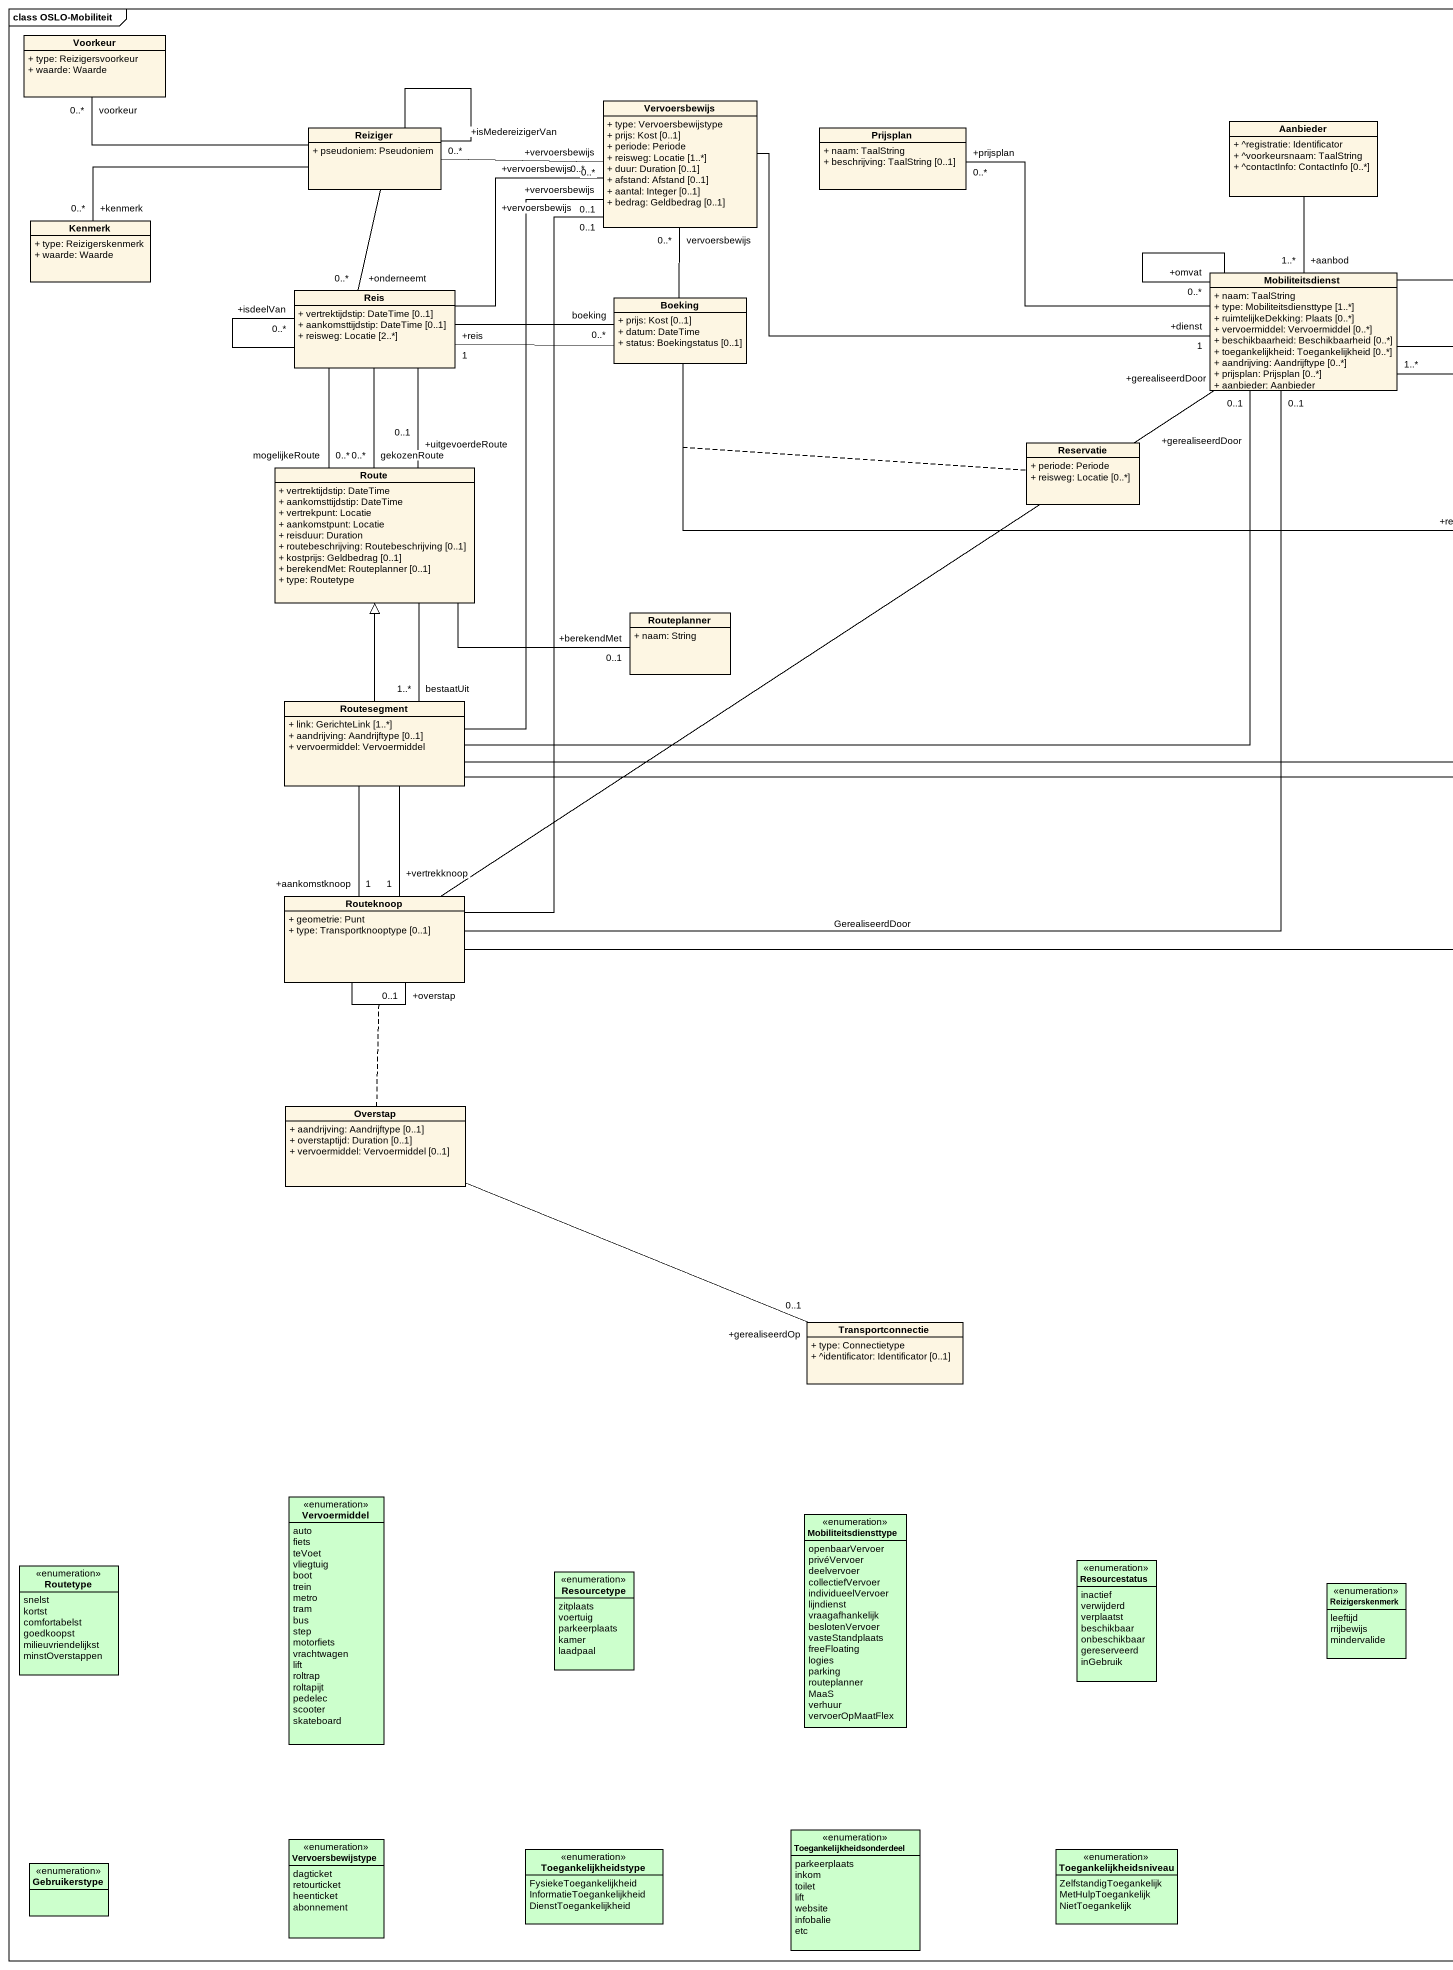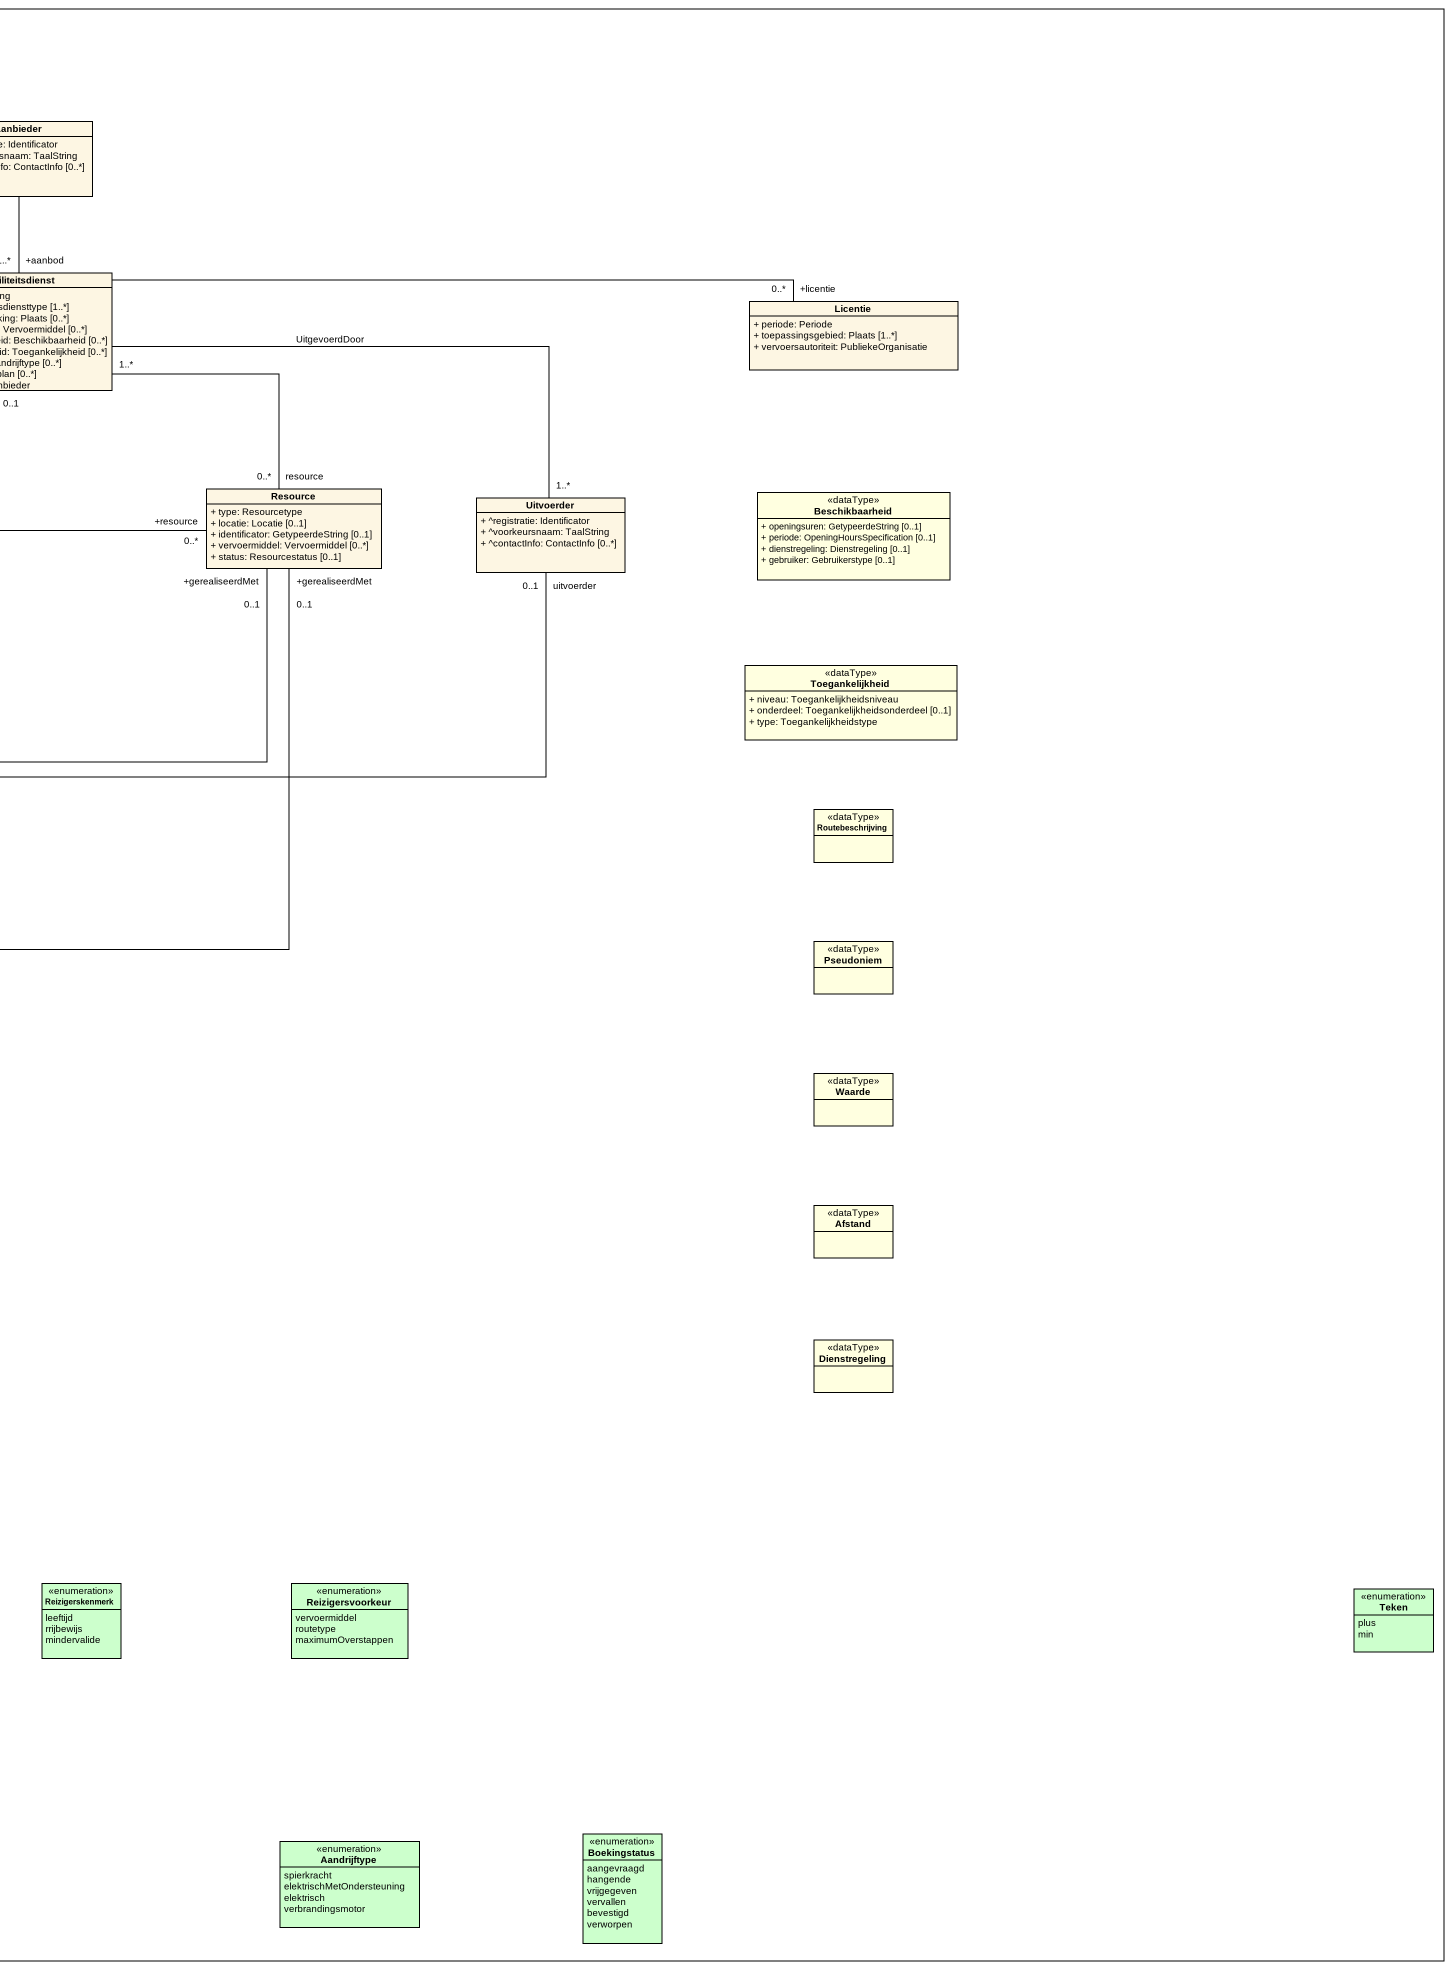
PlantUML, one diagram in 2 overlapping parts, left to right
@startuml
mainframe class OSLO-Mobiliteit
hide circle
hide empty members
skinparam classAttributeIconSize 0
class Voorkeur {
  + type: Reizigersvoorkeur
  + waarde: Waarde
}
class Vervoersbewijs {
  + type: Vervoersbewijstype
  + prijs: Kost [0..1]
  + periode: Periode
  + reisweg: Locatie [1..*]
  + duur: Duration [0..1]
  + afstand: Afstand [0..1]
  + aantal: Integer [0..1]
  + bedrag: Geldbedrag [0..1]
}
class Reiziger {
  + pseudoniem: Pseudoniem
}
class Prijsplan {
  + naam: TaalString
  + beschrijving: TaalString [0..1]
}
class Aanbieder {
  + ^registratie: Identificator
  + ^voorkeursnaam: TaalString
  + ^contactInfo: ContactInfo [0..*]
}
class Kenmerk {
  + type: Reizigerskenmerk
  + waarde: Waarde
}
class Mobiliteitsdienst {
  + naam: TaalString
  + type: Mobiliteitsdiensttype [1..*]
  + ruimtelijkeDekking: Plaats [0..*]
  + vervoermiddel: Vervoermiddel [0..*]
  + beschikbaarheid: Beschikbaarheid [0..*]
  + toegankelijkheid: Toegankelijkheid [0..*]
  + aandrijving: Aandrijftype [0..*]
  + prijsplan: Prijsplan [0..*]
  + aanbieder: Aanbieder
}
class Reis {
  + vertrektijdstip: DateTime [0..1]
  + aankomsttijdstip: DateTime [0..1]
  + reisweg: Locatie [2..*]
}
class Boeking {
  + prijs: Kost [0..1]
  + datum: DateTime
  + status: Boekingstatus [0..1]
}
class Licentie {
  + periode: Periode
  + toepassingsgebied: Plaats [1..*]
  + vervoersautoriteit: PubliekeOrganisatie
}
class Route {
  + vertrektijdstip: DateTime
  + aankomsttijdstip: DateTime
  + vertrekpunt: Locatie
  + aankomstpunt: Locatie
  + reisduur: Duration
  + routebeschrijving: Routebeschrijving [0..1]
  + kostprijs: Geldbedrag [0..1]
  + berekendMet: Routeplanner [0..1]
  + type: Routetype
}
class Reservatie {
  + periode: Periode
  + reisweg: Locatie [0..*]
}
class Resource {
  + type: Resourcetype
  + locatie: Locatie [0..1]
  + identificator: GetypeerdeString [0..1]
  + vervoermiddel: Vervoermiddel [0..*]
  + status: Resourcestatus [0..1]
}
class Uitvoerder {
  + ^registratie: Identificator
  + ^voorkeursnaam: TaalString
  + ^contactInfo: ContactInfo [0..*]
}
class Beschikbaarheid <<dataType>> #FFFFE0 {
  + openingsuren: GetypeerdeString [0..1]
  + periode: OpeningHoursSpecification [0..1]
  + dienstregeling: Dienstregeling [0..1]
  + gebruiker: Gebruikerstype [0..1]
}
class Routeplanner {
  + naam: String
}
class Toegankelijkheid <<dataType>> #FFFFE0 {
  + niveau: Toegankelijkheidsniveau
  + onderdeel: Toegankelijkheidsonderdeel [0..1]
  + type: Toegankelijkheidstype
}
class Routesegment {
  + link: GerichteLink [1..*]
  + aandrijving: Aandrijftype [0..1]
  + vervoermiddel: Vervoermiddel
}
class Routebeschrijving <<dataType>> #FFFFE0
class Routeknoop {
  + geometrie: Punt
  + type: Transportknooptype [0..1]
}
class Pseudoniem <<dataType>> #FFFFE0
class Overstap {
  + aandrijving: Aandrijftype [0..1]
  + overstaptijd: Duration [0..1]
  + vervoermiddel: Vervoermiddel [0..1]
}
class Waarde <<dataType>> #FFFFE0
class Afstand <<dataType>> #FFFFE0
class Transportconnectie {
  + type: Connectietype
  + ^identificator: Identificator [0..1]
}
class Dienstregeling <<dataType>> #FFFFE0
enum Vervoermiddel #CCFFCC {
  auto
  fiets
  teVoet
  vliegtuig
  boot
  trein
  metro
  tram
  bus
  step
  motorfiets
  vrachtwagen
  lift
  roltrap
  roltapijt
  pedelec
  scooter
  skateboard
}
enum Mobiliteitsdiensttype #CCFFCC {
  openbaarVervoer
  privéVervoer
  deelvervoer
  collectiefVervoer
  individueelVervoer
  lijndienst
  vraagafhankelijk
  beslotenVervoer
  vasteStandplaats
  freeFloating
  logies
  parking
  routeplanner
  MaaS
  verhuur
  vervoerOpMaatFlex
}
enum Routetype #CCFFCC {
  snelst
  kortst
  comfortabelst
  goedkoopst
  milieuvriendelijkst
  minstOverstappen
}
enum Resourcetype #CCFFCC {
  zitplaats
  voertuig
  parkeerplaats
  kamer
  laadpaal
}
enum Resourcestatus #CCFFCC {
  inactief
  verwijderd
  verplaatst
  beschikbaar
  onbeschikbaar
  gereserveerd
  inGebruik
}
enum Reizigerskenmerk #CCFFCC {
  leeftijd
  rrijbewijs
  mindervalide
}
enum Reizigersvoorkeur #CCFFCC {
  vervoermiddel
  routetype
  maximumOverstappen
}
enum Teken #CCFFCC {
  plus
  min
}
enum Gebruikerstype #CCFFCC
enum Vervoersbewijstype #CCFFCC {
  dagticket
  retourticket
  heenticket
  abonnement
}
enum Toegankelijkheidstype #CCFFCC {
  FysiekeToegankelijkheid
  InformatieToegankelijkheid
  DienstToegankelijkheid
}
enum Toegankelijkheidsonderdeel #CCFFCC {
  parkeerplaats
  inkom
  toilet
  lift
  website
  infobalie
  etc
}
enum Toegankelijkheidsniveau #CCFFCC {
  ZelfstandigToegankelijk
  MetHulpToegankelijk
  NietToegankelijk
}
enum Aandrijftype #CCFFCC {
  spierkracht
  elektrischMetOndersteuning
  elektrisch
  verbrandingsmotor
}
enum Boekingstatus #CCFFCC {
  aangevraagd
  hangende
  vrijgegeven
  vervallen
  bevestigd
  verworpen
}
Vervoersbewijs -right- "+dienst\n1" Mobiliteitsdienst
Reiziger -left- "voorkeur\n0..*" Voorkeur
Reiziger -right- "+vervoersbewijs\n0..*" Vervoersbewijs
Reiziger "+isMedereizigerVan\n0..*" -- Reiziger
Reiziger -left- "+kenmerk\n0..*" Kenmerk
Reiziger -- "+onderneemt\n0..*" Reis
Aanbieder -- "+aanbod\n1..*" Mobiliteitsdienst
Mobiliteitsdienst -left- "+prijsplan\n0..*" Prijsplan
Mobiliteitsdienst -- "+omvat\n0..*" Mobiliteitsdienst
Mobiliteitsdienst -right- "+licentie\n0..*" Licentie
Mobiliteitsdienst "1..*" -- "resource\n0..*" Resource
Mobiliteitsdienst -right- "1..*" Uitvoerder : UitgevoerdDoor
Reis -right- "+vervoersbewijs\n0..*" Vervoersbewijs
Reis "+isdeelVan\n0..*" -- Reis
Reis -right- "boeking\n0..*" Boeking
Reis -- "mogelijkeRoute\n0..*" Route
Reis -- "gekozenRoute\n0..*" Route
Reis -- "+uitgevoerdeRoute\n0..1" Route
Boeking -up- "vervoersbewijs\n0..*" Vervoersbewijs
Boeking -left- "+reis\n1" Reis
Boeking -right- "+resource\n0..*" Resource
(Boeking, Resource) .. Reservatie
Route -right- "+berekendMet\n0..1" Routeplanner
Route -- "bestaatUit\n1..*" Routesegment
Routesegment -up- "+vervoersbewijs\n0..1" Vervoersbewijs
Routesegment -right- "+gerealiseerdDoor\n0..1" Mobiliteitsdienst
Routesegment -up-|> Route
Routesegment -right- "+gerealiseerdMet\n0..1" Resource
Routesegment -right- "uitvoerder\n0..1" Uitvoerder
Routesegment -- "+vertrekknoop\n1" Routeknoop
Routesegment -- "+aankomstknoop\n1" Routeknoop
Routeknoop -up- "+vervoersbewijs\n0..1" Vervoersbewijs
Routeknoop -up- "0..1" Mobiliteitsdienst : GerealiseerdDoor
Routeknoop -up- "+gerealiseerdDoor" Mobiliteitsdienst
Routeknoop -right- "+gerealiseerdMet\n0..1" Resource
Routeknoop -- "+overstap\n0..1" Routeknoop
(Routeknoop, Routeknoop) .. Overstap
Overstap -right- "+gerealiseerdOp\n0..1" Transportconnectie
@enduml
